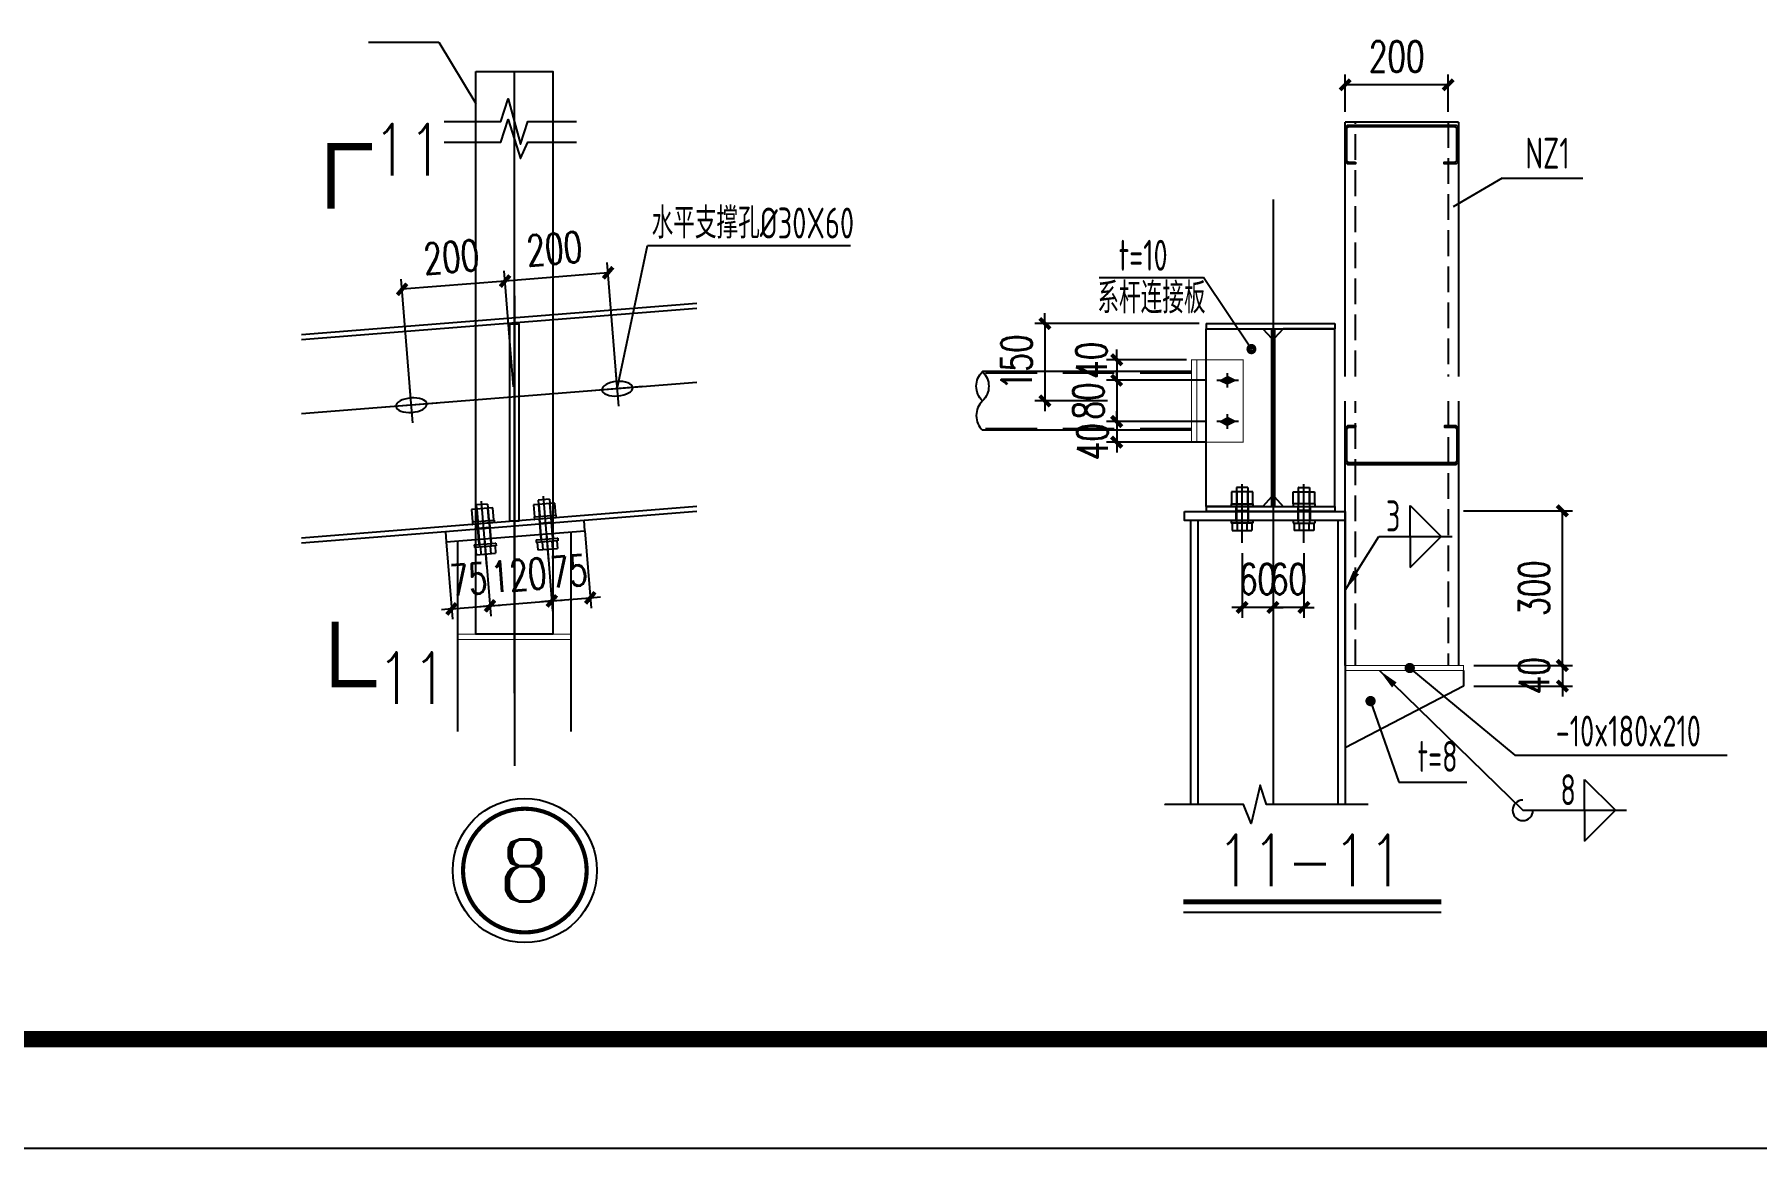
# Model space of a CAD drawing. Extents: x 180850 to 1399066, y 48356 to 327880.
# Drawn here: x 1370393 to 1387106, y 135864 to 146673 of the extents above; entities that cross this region are included whole.
import ezdxf
from ezdxf.enums import TextEntityAlignment as Align

# ---------------------------------------------------------------- set-up
doc = ezdxf.new("R2010")
doc.units = 0
doc.header["$LTSCALE"] = 1000
doc.linetypes.add('DASH', pattern=[0.35, 0.25, -0.1])
doc.linetypes.add('DASHED', pattern=[0.75, 0.5, -0.25])
for name, color, linetype in [('AXIS', 3, 'Continuous'), ('BOLT', 251, 'Continuous'), ('DOTE', 1, 'Continuous'), ('GL', 150, 'Continuous'), ('LT', 181, 'Continuous'), ('NUM', 7, 'Continuous'), ('PUB_DIM', 3, 'Continuous'), ('PUB_TEXT', 7, 'Continuous'), ('PUB_TITLE', 4, 'Continuous'), ('PZ', 202, 'Continuous'), ('TEXT', 7, 'Continuous'), ('THIN', 7, 'Continuous'), ('XG', 6, 'Continuous'), ('YCX', 90, 'Continuous'), ('引出线', 3, 'Continuous'), ('钢柱', 2, 'Continuous'), ('钢梁', 4, 'Continuous')]:
    doc.layers.add(name, color=color, linetype=linetype)
doc.styles.add('_TCH_DIM_T3', font='SIMPLEX', dxfattribs={"width": 0.705882, "bigfont": 'GBCBIG'})
doc.styles.add('COMPLEX', font='COMPLEX')
doc.styles.add('SIM-TSSC', font='simplex.shx', dxfattribs={"width": 0.8, "bigfont": 'tssdchn.shx'})
doc.styles.get("Standard").update_dxf_attribs({"font": 'gbenor.shx', "bigfont": 'gbcbig.shx'})
doc.styles.add('TSSD_Norm', font='tssdeng.shx', dxfattribs={"bigfont": 'hztxt.shx'})
doc.styles.add('TSSD_Num', font='Tssdeng.shx', dxfattribs={"width": 0.7, "bigfont": 'hztxt.shx'})
doc.dimstyles.new('TCH_100_5', dxfattribs={"dimtxt": 297.5, "dimasz": 100, "dimexe": 100, "dimexo": 100, "dimgap": 126.25, "dimtad": 1, "dimdec": 0, "dimlfac": 0.2, "dimzin": 0, "dimdsep": 46, "dimtxsty": '_TCH_DIM_T3', "dimblk": 'ARCHTICK', "dimcen": 0.09, "dimclrd": 126, "dimclre": 126, "dimclrt": 7, "dimazin": 2, "dimtfac": 1, "dimtdec": 0, "dimtix": 1, "dimtmove": 2, "dimatfit": 3, "dimfxl": 1, "dimtolj": 1, "dimtzin": 0, "dimarcsym": 0})
doc.dimstyles.new('TSSD_LEADER_STYLE_200.0', dxfattribs={"dimtxt": 0.18, "dimasz": 200, "dimexe": 0.18, "dimexo": 0.0625, "dimgap": 0.09, "dimtad": 0, "dimtih": 1, "dimtoh": 1, "dimdec": 4, "dimzin": 0, "dimdsep": 46, "dimtxsty": 'Standard', "dimcen": 0.09, "dimadec": 0, "dimazin": 0, "dimtfac": 1, "dimtdec": 4, "dimtofl": 0, "dimtmove": 0, "dimatfit": 3, "dimfxl": 1, "dimtolj": 1, "dimtzin": 0, "dimarcsym": 0})

# ---------------------------------------------------------------- blocks, each defined once
blk = doc.blocks.new('_ArchTick')
at = {"color": 0, "linetype": 'ByBlock', "const_width": 0.4}
blk.add_lwpolyline([(-0.5, -0.5), (0.5, 0.5)], dxfattribs=at)
blk = doc.blocks.new('*D251')
at = {"layer": 'Defpoints', "color": 0, "transparency": 16777216}
for p in [(1374960, 144280), (1376049, 143236), (1375050, 143156)]:
    blk.add_point(p, dxfattribs=at)
at = {"layer": 'GL', "color": 126, "lineweight": -2, "transparency": 16777216}
for p, q in [((1376041, 143335), (1375952, 144460)), ((1375042, 143255), (1374952, 144380)), ((1375960, 144360), (1374960, 144280))]:
    blk.add_line(p, q, dxfattribs=at)
at = {"layer": 'GL', "color": 126, "lineweight": -2, "transparency": 16777216, "xscale": 100, "yscale": 100, "zscale": 100}
for p, rotation in [((1375960, 144360), 4.573921256991955), ((1374960, 144280), 184.573921256992)]:
    blk.add_blockref('_ArchTick', p, dxfattribs=dict(at, rotation=rotation))
at = {"layer": 'GL', "color": 7, "transparency": 16777216, "insert": (1375438, 144594), "char_height": 297.5, "attachment_point": 5, "rotation": 4.5739, "style": '_TCH_DIM_T3'}
blk.add_mtext('\\A1;200', dxfattribs=at)
blk = doc.blocks.new('*D252')
at = {"layer": 'Defpoints', "color": 0, "transparency": 16777216}
for p in [(1373961, 144200), (1374051, 143075), (1375050, 143156)]:
    blk.add_point(p, dxfattribs=at)
at = {"layer": 'GL', "color": 126, "lineweight": -2, "transparency": 16777216}
for p, q in [((1374043, 143175), (1373953, 144300)), ((1374960, 144280), (1373961, 144200)), ((1375042, 143255), (1374952, 144380))]:
    blk.add_line(p, q, dxfattribs=at)
at = {"layer": 'GL', "color": 126, "lineweight": -2, "transparency": 16777216, "xscale": 100, "yscale": 100, "zscale": 100}
for p, rotation in [((1373961, 144200), 184.573921256992), ((1374960, 144280), 4.573921256991955)]:
    blk.add_blockref('_ArchTick', p, dxfattribs=dict(at, rotation=rotation))
at = {"layer": 'GL', "color": 7, "transparency": 16777216, "insert": (1374439, 144514), "char_height": 297.5, "attachment_point": 5, "rotation": 4.5739, "style": '_TCH_DIM_T3'}
blk.add_mtext('\\A1;200', dxfattribs=at)
blk = doc.blocks.new('*D253')
at = {"layer": 'Defpoints', "color": 0, "transparency": 16777216}
for p in [(1381798, 143867), (1380200, 143117), (1380908, 143117)]:
    blk.add_point(p, dxfattribs=at)
at = {"layer": 'GL', "color": 126, "lineweight": -2, "transparency": 16777216}
for p, q in [((1380200, 143867), (1380200, 143967)), ((1381698, 143867), (1380100, 143867)), ((1380200, 143867), (1380200, 143117)), ((1380808, 143117), (1380100, 143117)), ((1380200, 143117), (1380200, 143017))]:
    blk.add_line(p, q, dxfattribs=at)
at = {"layer": 'GL', "color": 126, "lineweight": -2, "transparency": 16777216, "xscale": 100, "yscale": 100, "zscale": 100}
for p, rotation in [((1380200, 143867), 270), ((1380200, 143117), 90)]:
    blk.add_blockref('_ArchTick', p, dxfattribs=dict(at, rotation=rotation))
at = {"layer": 'GL', "color": 7, "transparency": 16777216, "insert": (1379925, 143492), "char_height": 297.5, "attachment_point": 5, "rotation": 90, "style": '_TCH_DIM_T3'}
blk.add_mtext('\\A1;150', dxfattribs=at)
blk = doc.blocks.new('*D254')
at = {"layer": 'Defpoints', "color": 0, "transparency": 16777216}
for p in [(1381868, 142917), (1380896, 142717), (1381868, 142717)]:
    blk.add_point(p, dxfattribs=at)
at = {"layer": 'GL', "color": 126, "lineweight": -2, "transparency": 16777216}
for p, q in [((1381768, 142917), (1380796, 142917)), ((1380896, 142917), (1380896, 143017)), ((1380896, 142917), (1380896, 142717)), ((1381768, 142717), (1380796, 142717)), ((1380896, 142717), (1380896, 142617))]:
    blk.add_line(p, q, dxfattribs=at)
at = {"layer": 'GL', "color": 126, "lineweight": -2, "transparency": 16777216, "xscale": 100, "yscale": 100, "zscale": 100}
for p, rotation in [((1380896, 142917), 270), ((1380896, 142717), 90)]:
    blk.add_blockref('_ArchTick', p, dxfattribs=dict(at, rotation=rotation))
at = {"layer": 'GL', "color": 7, "transparency": 16777216, "insert": (1380660, 142721), "char_height": 297.5, "attachment_point": 5, "rotation": 90, "style": '_TCH_DIM_T3'}
blk.add_mtext('\\A1;40', dxfattribs=at)
blk = doc.blocks.new('*D255')
at = {"layer": 'Defpoints', "color": 0, "transparency": 16777216}
for p in [(1381868, 143317), (1380896, 142917), (1381868, 142917)]:
    blk.add_point(p, dxfattribs=at)
at = {"layer": 'GL', "color": 126, "lineweight": -2, "transparency": 16777216}
for p, q in [((1380896, 143317), (1380896, 143417)), ((1381768, 143317), (1380796, 143317)), ((1380896, 143317), (1380896, 142917)), ((1381768, 142917), (1380796, 142917)), ((1380896, 142917), (1380896, 142817))]:
    blk.add_line(p, q, dxfattribs=at)
at = {"layer": 'GL', "color": 126, "lineweight": -2, "transparency": 16777216, "xscale": 100, "yscale": 100, "zscale": 100}
for p, rotation in [((1380896, 143317), 270), ((1380896, 142917), 90)]:
    blk.add_blockref('_ArchTick', p, dxfattribs=dict(at, rotation=rotation))
at = {"layer": 'GL', "color": 7, "transparency": 16777216, "insert": (1380621, 143117), "char_height": 297.5, "attachment_point": 5, "rotation": 90, "style": '_TCH_DIM_T3'}
blk.add_mtext('\\A1;80', dxfattribs=at)
blk = doc.blocks.new('*D256')
at = {"layer": 'Defpoints', "color": 0, "transparency": 16777216}
for p in [(1381673, 143517), (1380896, 143317), (1381673, 143317)]:
    blk.add_point(p, dxfattribs=at)
at = {"layer": 'GL', "color": 126, "lineweight": -2, "transparency": 16777216}
for p, q in [((1380896, 143517), (1380896, 143617)), ((1381573, 143517), (1380796, 143517)), ((1380896, 143517), (1380896, 143317)), ((1381573, 143317), (1380796, 143317)), ((1380896, 143317), (1380896, 143217))]:
    blk.add_line(p, q, dxfattribs=at)
at = {"layer": 'GL', "color": 126, "lineweight": -2, "transparency": 16777216, "xscale": 100, "yscale": 100, "zscale": 100}
for p, rotation in [((1380896, 143517), 270), ((1380896, 143317), 90)]:
    blk.add_blockref('_ArchTick', p, dxfattribs=dict(at, rotation=rotation))
at = {"layer": 'GL', "color": 7, "transparency": 16777216, "insert": (1380651, 143511), "char_height": 297.5, "attachment_point": 5, "rotation": 90, "style": '_TCH_DIM_T3'}
blk.add_mtext('\\A1;40', dxfattribs=at)
blk = doc.blocks.new('*D257')
at = {"layer": 'Defpoints', "color": 0, "transparency": 16777216}
for p in [(1384163, 142051), (1385221, 142051), (1384263, 140551)]:
    blk.add_point(p, dxfattribs=at)
at = {"layer": 'GL', "color": 126, "lineweight": -2, "transparency": 16777216}
for p, q in [((1384263, 142051), (1385321, 142051)), ((1385221, 140551), (1385221, 142051)), ((1384363, 140551), (1385321, 140551))]:
    blk.add_line(p, q, dxfattribs=at)
at = {"layer": 'GL', "color": 126, "lineweight": -2, "transparency": 16777216, "xscale": 100, "yscale": 100, "zscale": 100}
for p, rotation in [((1385221, 142051), 90), ((1385221, 140551), 270)]:
    blk.add_blockref('_ArchTick', p, dxfattribs=dict(at, rotation=rotation))
at = {"layer": 'GL', "color": 7, "transparency": 16777216, "insert": (1384946, 141301), "char_height": 297.5, "attachment_point": 5, "rotation": 90, "style": '_TCH_DIM_T3'}
blk.add_mtext('\\A1;300', dxfattribs=at)
blk = doc.blocks.new('_WELD004')
at = {"color": 0, "linetype": 'ByBlock'}
for p, q in [((0, 1), (1, 0)), ((0, 0), (0, 1))]:
    blk.add_line(p, q, dxfattribs=at)
blk = doc.blocks.new('*D258')
at = {"layer": 'Defpoints', "color": 0, "transparency": 16777216}
for p in [(1383113, 146184), (1383113, 145823), (1384113, 145823)]:
    blk.add_point(p, dxfattribs=at)
at = {"layer": 'GL', "color": 126, "lineweight": -2, "transparency": 16777216}
for p, q in [((1383113, 145923), (1383113, 146284)), ((1384113, 145923), (1384113, 146284)), ((1384113, 146184), (1383113, 146184))]:
    blk.add_line(p, q, dxfattribs=at)
at = {"layer": 'GL', "color": 126, "lineweight": -2, "transparency": 16777216, "xscale": 100, "yscale": 100, "zscale": 100, "rotation": 180}
blk.add_blockref('_ArchTick', (1383113, 146184), dxfattribs=at)
at = {"layer": 'GL', "color": 126, "lineweight": -2, "transparency": 16777216, "xscale": 100, "yscale": 100, "zscale": 100}
blk.add_blockref('_ArchTick', (1384113, 146184), dxfattribs=at)
at = {"layer": 'GL', "color": 7, "transparency": 16777216, "insert": (1383613, 146459), "char_height": 297.5, "attachment_point": 5, "style": '_TCH_DIM_T3'}
blk.add_mtext('\\A1;200', dxfattribs=at)
blk = doc.blocks.new('*D312')
at = {"layer": 'Defpoints', "color": 0, "transparency": 16777216}
for p in [(1384263, 140551), (1384263, 140351), (1385221, 140351)]:
    blk.add_point(p, dxfattribs=at)
at = {"layer": 'GL', "color": 126, "lineweight": -2, "transparency": 16777216}
for p, q in [((1385221, 140551), (1385221, 140651)), ((1384363, 140551), (1385321, 140551)), ((1385221, 140551), (1385221, 140351)), ((1384363, 140351), (1385321, 140351)), ((1385221, 140351), (1385221, 140251))]:
    blk.add_line(p, q, dxfattribs=at)
at = {"layer": 'GL', "color": 126, "lineweight": -2, "transparency": 16777216, "xscale": 100, "yscale": 100, "zscale": 100}
for p, rotation in [((1385221, 140551), 270), ((1385221, 140351), 90)]:
    blk.add_blockref('_ArchTick', p, dxfattribs=dict(at, rotation=rotation))
at = {"layer": 'GL', "color": 7, "transparency": 16777216, "insert": (1384946, 140451), "char_height": 297.5, "attachment_point": 5, "rotation": 90, "style": '_TCH_DIM_T3'}
blk.add_mtext('\\A1;40', dxfattribs=at)
blk = doc.blocks.new('*D264')
at = {"layer": 'Defpoints', "color": 0, "transparency": 16777216}
for p in [(1374381, 141848, 0), (1374754, 141878), (1374814, 141129)]:
    blk.add_point(p, dxfattribs=at)
at = {"layer": 'GL', "color": 126, "lineweight": -2, "transparency": 16777216}
for p, q in [((1374389, 141749), (1374449, 140999)), ((1374762, 141778), (1374822, 141029)), ((1374441, 141099), (1374342, 141091)), ((1374441, 141099), (1374814, 141129)), ((1374814, 141129), (1374914, 141137))]:
    blk.add_line(p, q, dxfattribs=at)
at = {"layer": 'GL', "color": 126, "lineweight": -2, "transparency": 16777216, "xscale": 100, "yscale": 100, "zscale": 100}
for p, rotation in [((1374441, 141099), 4.573921263063818), ((1374814, 141129), 184.5739212630638)]:
    blk.add_blockref('_ArchTick', p, dxfattribs=dict(at, rotation=rotation))
at = {"layer": 'GL', "color": 7, "transparency": 16777216, "insert": (1374606, 141388), "char_height": 297.5, "attachment_point": 5, "rotation": 4.5739, "style": '_TCH_DIM_T3'}
blk.add_mtext('\\A1;75', dxfattribs=at)
blk = doc.blocks.new('*D265')
at = {"layer": 'Defpoints', "color": 0, "transparency": 16777216}
for p in [(1375354, 141926), (1374754, 141878), (1375414, 141177)]:
    blk.add_point(p, dxfattribs=at)
at = {"layer": 'GL', "color": 126, "lineweight": -2, "transparency": 16777216}
for p, q in [((1374762, 141778), (1374822, 141029)), ((1375362, 141826), (1375422, 141077)), ((1374814, 141129), (1374714, 141121)), ((1374814, 141129), (1375414, 141177)), ((1375414, 141177), (1375514, 141185))]:
    blk.add_line(p, q, dxfattribs=at)
at = {"layer": 'GL', "color": 126, "lineweight": -2, "transparency": 16777216, "xscale": 100, "yscale": 100, "zscale": 100}
for p, rotation in [((1375414, 141177), 184.5739212636907), ((1374814, 141129), 4.573921263690676)]:
    blk.add_blockref('_ArchTick', p, dxfattribs=dict(at, rotation=rotation))
at = {"layer": 'GL', "color": 7, "transparency": 16777216, "insert": (1375092, 141427), "char_height": 297.5, "attachment_point": 5, "rotation": 4.5739, "style": '_TCH_DIM_T3'}
blk.add_mtext('\\A1;120', dxfattribs=at)
blk = doc.blocks.new('*D313')
at = {"layer": 'Defpoints', "color": 0, "transparency": 16777216}
for p in [(1375354, 141926), (1375727, 141956), (1375787, 141207)]:
    blk.add_point(p, dxfattribs=at)
at = {"layer": 'GL', "color": 126, "lineweight": -2, "transparency": 16777216}
for p, q in [((1375362, 141826), (1375422, 141077)), ((1375735, 141856), (1375795, 141107)), ((1375414, 141177), (1375314, 141169)), ((1375414, 141177), (1375787, 141207)), ((1375787, 141207), (1375887, 141215))]:
    blk.add_line(p, q, dxfattribs=at)
at = {"layer": 'GL', "color": 126, "lineweight": -2, "transparency": 16777216, "xscale": 100, "yscale": 100, "zscale": 100}
for p, rotation in [((1375414, 141177), 4.573921263690676), ((1375787, 141207), 184.5739212636907)]:
    blk.add_blockref('_ArchTick', p, dxfattribs=dict(at, rotation=rotation))
at = {"layer": 'GL', "color": 7, "transparency": 16777216, "insert": (1375579, 141466), "char_height": 297.5, "attachment_point": 5, "rotation": 4.5739, "style": '_TCH_DIM_T3'}
blk.add_mtext('\\A1;75', dxfattribs=at)
blk = doc.blocks.new('ts_idx2')
at = {"color": 0, "linetype": 'ByBlock', "lineweight": -2, "const_width": 0.0333}
blk.add_lwpolyline([(-0.5, 0, 1), (0.5, 0, 1)], format="xyb", close=True, dxfattribs=at)
at = {"color": 0, "linetype": 'ByBlock', "lineweight": -2}
blk.add_circle((0, 0), 0.583, dxfattribs=at)
at = {"color": 0, "linetype": 'ByBlock', "lineweight": -2, "style": 'TSSD_Num', "width": 0.7}
blk.add_attdef('A', text='', height=0.5, dxfattribs=at).set_placement((0, 0), align=Align.MIDDLE_CENTER)
blk = doc.blocks.new('*D777')
at = {"layer": 'Defpoints', "color": 0, "transparency": 16777216}
for p in [(1382413, 141739), (1382713, 141739), (1382413, 141114)]:
    blk.add_point(p, dxfattribs=at)
at = {"layer": 'GL', "color": 126, "lineweight": -2, "transparency": 16777216}
for p, q in [((1382413, 141639), (1382413, 141014)), ((1382713, 141639), (1382713, 141014)), ((1382413, 141114), (1382313, 141114)), ((1382713, 141114), (1382413, 141114)), ((1382713, 141114), (1382813, 141114))]:
    blk.add_line(p, q, dxfattribs=at)
at = {"layer": 'GL', "color": 126, "lineweight": -2, "transparency": 16777216, "xscale": 100, "yscale": 100, "zscale": 100}
blk.add_blockref('_ArchTick', (1382413, 141114), dxfattribs=at)
at = {"layer": 'GL', "color": 126, "lineweight": -2, "transparency": 16777216, "xscale": 100, "yscale": 100, "zscale": 100, "rotation": 180}
blk.add_blockref('_ArchTick', (1382713, 141114), dxfattribs=at)
at = {"layer": 'GL', "color": 7, "transparency": 16777216, "insert": (1382563, 141389), "char_height": 297.5, "attachment_point": 5, "style": '_TCH_DIM_T3'}
blk.add_mtext('\\A1;60', dxfattribs=at)
blk = doc.blocks.new('*D778')
at = {"layer": 'Defpoints', "color": 0, "transparency": 16777216}
for p in [(1382113, 141739), (1382413, 141731), (1382113, 141114)]:
    blk.add_point(p, dxfattribs=at)
at = {"layer": 'GL', "color": 126, "lineweight": -2, "transparency": 16777216}
for p, q in [((1382113, 141639), (1382113, 141014)), ((1382413, 141631), (1382413, 141014)), ((1382113, 141114), (1382013, 141114)), ((1382413, 141114), (1382113, 141114)), ((1382413, 141114), (1382513, 141114))]:
    blk.add_line(p, q, dxfattribs=at)
at = {"layer": 'GL', "color": 126, "lineweight": -2, "transparency": 16777216, "xscale": 100, "yscale": 100, "zscale": 100}
blk.add_blockref('_ArchTick', (1382113, 141114), dxfattribs=at)
at = {"layer": 'GL', "color": 126, "lineweight": -2, "transparency": 16777216, "xscale": 100, "yscale": 100, "zscale": 100, "rotation": 180}
blk.add_blockref('_ArchTick', (1382413, 141114), dxfattribs=at)
at = {"layer": 'GL', "color": 7, "transparency": 16777216, "insert": (1382263, 141389), "char_height": 297.5, "attachment_point": 5, "style": '_TCH_DIM_T3'}
blk.add_mtext('\\A1;60', dxfattribs=at)

msp = doc.modelspace()

# ---------------------------------------------------------------- hatches: boundary and pattern name
at = {"layer": 'BOLT', "transparency": 16777216}
for points in [[(1382043.2, 143316.91), (1381973, 143281.81), (1381902.8, 143316.91), (1381973, 143352.01)], [(1382043.2, 142916.91), (1381973, 142881.81), (1381902.8, 142916.91), (1381973, 142952.01)]]:
    msp.add_hatch(color=256, dxfattribs=at).paths.add_polyline_path(points)

# ---------------------------------------------------------------- linework, layer by layer
at = {"transparency": 16777216}
for p, q in [((1376063.1, 143065.16), (1376035.84, 143406.2)), ((1374064.69, 142905.28), (1374037.43, 143246.33)), ((1376298.68, 143255.58), (1375800.26, 143215.79)), ((1374300.27, 143095.71), (1373801.85, 143055.92)), ((1382216.92, 142236.62), (1382009.07, 142236.61)), ((1382009.07, 142236.61), (1382009.08, 142118.61)), ((1382168, 142278.62), (1382058, 142278.61)), ((1382058, 142278.61), (1382058, 142053.61)), ((1382061.04, 142236.61), (1382061.04, 142118.61)), ((1382113.01, 141739), (1382113, 142311.12)), ((1382164.96, 142236.62), (1382164.96, 142118.62)), ((1382165.15, 142278.62), (1382168, 142278.62)), ((1382168, 142278.62), (1382168, 142053.62)), ((1382216.92, 142118.62), (1382216.92, 142236.62)), ((1382609.08, 142236.62), (1382816.93, 142236.61)), ((1382609.08, 142118.62), (1382609.08, 142236.62)), ((1382658, 142278.62), (1382768, 142278.61)), ((1382660.85, 142278.62), (1382658, 142278.62)), ((1382658, 142278.62), (1382658, 142053.62)), ((1382661.04, 142236.62), (1382661.04, 142118.62)), ((1382712.99, 141739), (1382713, 142311.12)), ((1382764.96, 142236.61), (1382764.96, 142118.61)), ((1382768, 142278.61), (1382768, 142053.61)), ((1382816.93, 142236.61), (1382816.92, 142118.61)), ((1374842.45, 142078.75), (1374635.27, 142062.17)), ((1374635.27, 142062.17), (1374644.68, 141944.55)), ((1374790.34, 142116.71), (1374680.69, 142107.94)), ((1374680.69, 142107.94), (1374698.63, 141883.66)), ((1374687.07, 142066.32), (1374696.48, 141948.69)), ((1374783.56, 141511.74), (1374732.92, 142144.72)), ((1374787.5, 142116.48), (1374790.34, 142116.71)), ((1374790.34, 142116.71), (1374808.28, 141892.43)), ((1374790.66, 142074.6), (1374800.07, 141956.98)), ((1374851.86, 141961.12), (1374842.45, 142078.75)), ((1375442.45, 142126.75), (1375235.27, 142110.17)), ((1375235.27, 142110.17), (1375244.68, 141992.55)), ((1375390.34, 142164.71), (1375280.69, 142155.94)), ((1375280.69, 142155.94), (1375298.63, 141931.66)), ((1375287.07, 142114.32), (1375296.48, 141996.69)), ((1375383.56, 141559.74), (1375332.92, 142192.72)), ((1375387.5, 142164.48), (1375390.34, 142164.71)), ((1375390.34, 142164.71), (1375408.28, 141940.43)), ((1375390.66, 142122.6), (1375400.07, 142004.98)), ((1375451.86, 142009.12), (1375442.45, 142126.75)), ((1382008, 142118.61), (1382218, 142118.62)), ((1382008, 142118.61), (1382008, 142093.61)), ((1382218, 142093.62), (1382008, 142093.61)), ((1382008, 142093.61), (1382010.85, 142093.61)), ((1382053, 142093.61), (1382053, 142053.61)), ((1382173, 142093.62), (1382170.06, 142093.62)), ((1382171.32, 142093.62), (1382173, 142093.62)), ((1382173, 142093.62), (1382173, 142053.62)), ((1382218, 142118.62), (1382218, 142093.62)), ((1382608, 142118.62), (1382608, 142093.62)), ((1382818, 142118.61), (1382608, 142118.62)), ((1382608, 142093.62), (1382818, 142093.61)), ((1382653, 142093.62), (1382655.94, 142093.62)), ((1382654.68, 142093.62), (1382653, 142093.62)), ((1382653, 142093.62), (1382653, 142053.62)), ((1382773, 142093.61), (1382773, 142053.61)), ((1382818, 142093.61), (1382815.15, 142093.61)), ((1382818, 142118.61), (1382818, 142093.61)), ((1374643.61, 141944.46), (1374852.94, 141961.21)), ((1374643.61, 141944.46), (1374645.6, 141919.54)), ((1374854.93, 141936.29), (1374645.6, 141919.54)), ((1374645.6, 141919.54), (1374648.44, 141919.77)), ((1374690.46, 141923.13), (1374693.65, 141883.26)), ((1374810.07, 141932.7), (1374807.15, 141932.46)), ((1374808.4, 141932.56), (1374810.07, 141932.7)), ((1374810.07, 141932.7), (1374813.26, 141892.83)), ((1374852.94, 141961.21), (1374854.93, 141936.29)), ((1375243.61, 141992.46), (1375452.94, 142009.21)), ((1375243.61, 141992.46), (1375245.6, 141967.54)), ((1375454.93, 141984.29), (1375245.6, 141967.54)), ((1375245.6, 141967.54), (1375248.44, 141967.77)), ((1375290.46, 141971.13), (1375293.65, 141931.26)), ((1375293.65, 141931.26), (1375413.26, 141940.83)), ((1375293.65, 141931.26), (1375296.57, 141931.49)), ((1375295.33, 141931.39), (1375293.65, 141931.26)), ((1375293.65, 141931.26), (1375306.41, 141771.77)), ((1375298.63, 141931.66), (1375311.39, 141772.17)), ((1375410.07, 141980.7), (1375407.15, 141980.46)), ((1375408.28, 141940.43), (1375421.04, 141780.94)), ((1375408.4, 141980.56), (1375410.07, 141980.7)), ((1375410.07, 141980.7), (1375413.26, 141940.83)), ((1375413.26, 141940.83), (1375426.02, 141781.34)), ((1375452.94, 142009.21), (1375454.93, 141984.29)), ((1382008, 141956.5), (1382218, 141956.5)), ((1382008, 141956.5), (1382008, 141931.5)), ((1382218, 141931.5), (1382008, 141931.5)), ((1382017.74, 141931.5), (1382017.74, 141858.9)), ((1382053, 142053.61), (1382173, 142053.62)), ((1382053, 142053.61), (1382055.94, 142053.61)), ((1382054.69, 142053.61), (1382053, 142053.61)), ((1382053, 142053.61), (1382053, 141956.5)), ((1382053, 141956.5), (1382055.94, 141956.5)), ((1382054.69, 141956.5), (1382053, 141956.5)), ((1382058, 142053.61), (1382058, 141956.5)), ((1382058, 141956.5), (1382058, 141931.5)), ((1382065.37, 141931.5), (1382065.37, 141858.9)), ((1382160.64, 141931.5), (1382160.64, 141858.9)), ((1382168, 142053.62), (1382168, 141956.5)), ((1382168, 141956.5), (1382168, 141931.5)), ((1382173, 142053.62), (1382173, 141956.5)), ((1382208.27, 141931.5), (1382208.27, 141858.9)), ((1382218, 141956.5), (1382215.15, 141956.5)), ((1382218, 141956.5), (1382218, 141931.5)), ((1382608, 141956.5), (1382610.85, 141956.5)), ((1382818, 141956.5), (1382608, 141956.5)), ((1382608, 141956.5), (1382608, 141931.5)), ((1382608, 141931.5), (1382818, 141931.5)), ((1382617.73, 141931.5), (1382617.73, 141858.9)), ((1382773, 142053.61), (1382653, 142053.62)), ((1382653, 142053.62), (1382653, 141956.5)), ((1382658, 142053.62), (1382658, 141956.5)), ((1382658, 141956.5), (1382658, 141931.5)), ((1382665.36, 141931.5), (1382665.36, 141858.9)), ((1382760.63, 141931.5), (1382760.63, 141858.9)), ((1382768, 142053.61), (1382768, 141956.5)), ((1382768, 141956.5), (1382768, 141931.5)), ((1382773, 142053.61), (1382770.06, 142053.61)), ((1382773, 141956.5), (1382770.06, 141956.5)), ((1382771.31, 142053.61), (1382773, 142053.61)), ((1382771.31, 141956.5), (1382773, 141956.5)), ((1382773, 142053.61), (1382773, 141956.5)), ((1382808.26, 141931.5), (1382808.26, 141858.9)), ((1382818, 141956.5), (1382818, 141931.5)), ((1374661.55, 141720.18), (1374870.88, 141736.92)), ((1374693.65, 141883.26), (1374813.26, 141892.83)), ((1374693.65, 141883.26), (1374696.57, 141883.49)), ((1374695.33, 141883.39), (1374693.65, 141883.26)), ((1374693.65, 141883.26), (1374706.41, 141723.77)), ((1374698.63, 141883.66), (1374711.39, 141724.17)), ((1374808.28, 141892.43), (1374821.04, 141732.94)), ((1374813.26, 141892.83), (1374826.02, 141733.34)), ((1374821.04, 141732.94), (1374823.03, 141708.02)), ((1374870.88, 141736.92), (1374868.04, 141736.7)), ((1374870.88, 141736.92), (1374872.87, 141712)), ((1375261.55, 141768.18), (1375470.88, 141784.92)), ((1375261.55, 141768.18), (1375263.54, 141743.26)), ((1375472.87, 141760), (1375263.54, 141743.26)), ((1375273.25, 141744.03), (1375279.04, 141671.67)), ((1375306.41, 141771.77), (1375309.33, 141772)), ((1375308.08, 141771.9), (1375306.41, 141771.77)), ((1375311.39, 141772.17), (1375313.38, 141747.24)), ((1375320.73, 141747.83), (1375326.52, 141675.46)), ((1375415.69, 141755.43), (1375421.48, 141683.06)), ((1375421.04, 141780.94), (1375423.03, 141756.02)), ((1375463.17, 141759.23), (1375468.96, 141686.86)), ((1375470.88, 141784.92), (1375468.04, 141784.7)), ((1375470.88, 141784.92), (1375472.87, 141760)), ((1382017.74, 141858.9), (1382208.27, 141858.9)), ((1382808.26, 141858.9), (1382617.73, 141858.9)), ((1374661.55, 141720.18), (1374663.54, 141695.26)), ((1374872.87, 141712), (1374663.54, 141695.26)), ((1374673.25, 141696.03), (1374679.04, 141623.67)), ((1374679.04, 141623.67), (1374868.96, 141638.86)), ((1374706.41, 141723.77), (1374709.33, 141724)), ((1374708.08, 141723.9), (1374706.41, 141723.77)), ((1374711.39, 141724.17), (1374713.38, 141699.24)), ((1374720.73, 141699.83), (1374726.52, 141627.46)), ((1374815.69, 141707.43), (1374821.48, 141635.06)), ((1374863.17, 141711.23), (1374868.96, 141638.86)), ((1375279.04, 141671.67), (1375468.96, 141686.86))]:
    msp.add_line(p, q, dxfattribs=at)
at = {"transparency": 16777216, "extrusion": (0, 0, -1)}
for centre in [(1376049.47, 143235.68), (1374051.06, 143075.81)]:
    msp.add_ellipse(centre, major_axis=(-149.52, -11.93), ratio=0.46666667, dxfattribs=at)
at = {"layer": 'AXIS'}
for p, q in [((1373634.89, 146597.15, -20.6), (1374317.89, 146597.15, -20.6)), ((1374317.89, 146597.15, -20.6), (1374674.93, 146002.03, -20.6))]:
    msp.add_line(p, q, dxfattribs=at)
at = {"layer": 'AXIS', "transparency": 16777216}
for p, q in [((1384637.61, 145279.16), (1384163, 145000.01)), ((1384637.61, 145279.16), (1385419.07, 145279.16)), ((1376049.47, 143235.68), (1376343.57, 144623.84)), ((1376343.57, 144623.84), (1378311.39, 144623.84)), ((1383439.53, 141801.37), (1384152.73, 141801.37)), ((1383740.04, 140525.93), (1384761.56, 139680.13)), ((1383359.63, 140205.1), (1383634.08, 139417.66)), ((1384761.56, 139680.13), (1386819.15, 139680.13)), ((1383634.08, 139417.66), (1384294.95, 139417.66)), ((1384837.61, 139145.35), (1385845.12, 139145.35))]:
    msp.add_line(p, q, dxfattribs=at)
at = {"layer": 'AXIS', "transparency": 16777216, "const_width": 50}
for points in [[(1383715.04, 140525.93, 1), (1383765.04, 140525.93, 1)], [(1383384.63, 140205.1, -1), (1383334.63, 140205.1, -1)]]:
    msp.add_lwpolyline(points, format="xyb", close=True, dxfattribs=at)
at = {"layer": 'AXIS', "transparency": 16777216}
msp.add_arc((1384837.61, 139145.35), 100, 90, 0, dxfattribs=at)
at = {"layer": 'BOLT', "transparency": 16777216}
for p, q in [((1382078.3, 143316.91), (1381867.7, 143316.91)), ((1381902.8, 143316.91), (1381973, 143352.01)), ((1381902.8, 143316.91), (1381973, 143281.81)), ((1381973, 143246.71), (1381973, 143387.11)), ((1382043.2, 143316.91), (1381973, 143352.01)), ((1382043.2, 143316.91), (1381973, 143281.81)), ((1382078.3, 142916.91), (1381867.7, 142916.91)), ((1381902.8, 142916.91), (1381973, 142952.01)), ((1381902.8, 142916.91), (1381973, 142881.81)), ((1381973, 142846.71), (1381973, 142987.11)), ((1382043.2, 142916.91), (1381973, 142952.01)), ((1382043.2, 142916.91), (1381973, 142881.81))]:
    msp.add_line(p, q, dxfattribs=at)
at = {"layer": 'DOTE'}
msp.add_line((1375049.93, 146311.63, -20.6), (1375049.93, 140282.45, -20.6), dxfattribs=at)
msp.add_line((1375049.93, 146311.63, -20.6), (1375049.93, 140282.45, -20.6), dxfattribs=at)
at = {"layer": 'DOTE', "transparency": 16777216}
for p, q in [((1382413, 145071.67), (1382413, 139202.87)), ((1376821.84, 143297.47), (1372983.49, 142990.41))]:
    msp.add_line(p, q, dxfattribs=at)
at = {"layer": 'GL', "transparency": 16777216}
for p, q in [((1376821.84, 144063.12), (1372983.49, 143759.9)), ((1376821.84, 144012.97), (1372983.49, 143709.75)), ((1376821.84, 142093.64), (1372983.49, 141786.57)), ((1376821.84, 142043.48), (1375727.11, 141955.9)), ((1374381.4, 141848.25), (1372983.49, 141736.41))]:
    msp.add_line(p, q, dxfattribs=at)
msp.add_lwpolyline([(1375007.98, 143866.34), (1375092.55, 143866.34), (1375092.55, 141951.91), (1375007.98, 141951.91)], close=True, dxfattribs=at)
at = {"layer": 'LT', "transparency": 16777216}
for p, q in [((1384213, 145822.83), (1383113, 145822.83)), ((1383113, 143355.28), (1383113, 145822.83)), ((1384113, 145822.83), (1384113, 145792.83)), ((1384213, 145822.83), (1384213, 143355.28)), ((1375050.27, 144137.54), (1375050.27, 139577.11))]:
    msp.add_line(p, q, dxfattribs=at)
at = {"layer": 'LT', "color": 8, "linetype": 'DASH', "transparency": 16777216}
for p, q in [((1383213, 143355.28), (1383213, 145822.83)), ((1384113, 145822.83), (1384113, 143355.28)), ((1383213, 140550.93), (1383213, 143115.68)), ((1384113, 143115.68), (1384113, 140550.93))]:
    msp.add_line(p, q, dxfattribs=at)
at = {"layer": 'LT', "linetype": 'ByBlock', "transparency": 16777216}
for p, q in [((1383113, 140550.93), (1383113, 143115.68)), ((1384213, 143115.68), (1384213, 140550.93))]:
    msp.add_line(p, q, dxfattribs=at)
at = {"layer": 'LT', "elevation": -20.6}
msp.add_lwpolyline([(1374674.93, 146311.63), (1375424.93, 146311.63), (1375425.27, 140853.87), (1374675.27, 140853.87)], close=True, dxfattribs=at)
at = {"layer": 'LT', "linetype": 'ByBlock', "elevation": -20.6}
for points in [[(1374369.93, 145827.13), (1374919.93, 145827.13), (1374989.93, 146047.13), (1375109.93, 145607.13), (1375179.93, 145827.13), (1375652.04, 145827.13)], [(1374369.93, 145627.13), (1374919.93, 145627.13), (1374989.93, 145847.13), (1375109.93, 145470.48), (1375179.93, 145627.13), (1375652.04, 145627.13)]]:
    msp.add_lwpolyline(points, dxfattribs=at)
at = {"layer": 'LT', "transparency": 16777216}
for points in [[(1383215.03, 145432.84), (1383215.03, 145417.84), (1383134.66, 145417.84), (1383112.16, 145440.34), (1383112.16, 145770.34), (1383134.66, 145792.84), (1384189.66, 145792.84), (1384212.16, 145770.34), (1384212.16, 145440.34), (1384189.66, 145417.84), (1384075.57, 145417.84), (1384075.57, 145432.84), (1384182.16, 145432.84), (1384197.16, 145447.84), (1384197.16, 145762.84), (1384182.16, 145777.84), (1383142.16, 145777.84), (1383127.16, 145762.84), (1383127.16, 145447.84), (1383142.16, 145432.84), (1383215.03, 145432.84)], [(1383215.87, 142861.87), (1383215.87, 142876.87), (1383135.5, 142876.87), (1383113, 142854.37), (1383113, 142524.37), (1383135.5, 142501.87), (1384190.5, 142501.87), (1384213, 142524.37), (1384213, 142854.37), (1384190.5, 142876.87), (1384076.41, 142876.87), (1384076.41, 142861.87), (1384183, 142861.87), (1384198, 142846.87), (1384198, 142531.87), (1384183, 142516.87), (1383143, 142516.87), (1383128, 142531.87), (1383128, 142846.87), (1383143, 142861.87), (1383215.87, 142861.87)]]:
    msp.add_lwpolyline(points, close=True, dxfattribs=at)
at = {"layer": 'NUM', "transparency": 16777216, "const_width": 50}
msp.add_lwpolyline([(1381544.18, 138257.47), (1384045.48, 138257.47)], dxfattribs=at)
at = {"layer": 'NUM', "transparency": 16777216}
msp.add_lwpolyline([(1381544.18, 138157.47), (1384045.48, 138157.47)], dxfattribs=at)
at = {"layer": 'PUB_DIM', "transparency": 16777216, "const_width": 70}
for points in [[(1373270.2, 144983.51), (1373270.2, 145583.51), (1373670.2, 145583.51)], [(1373311.74, 140974.33), (1373311.74, 140374.33), (1373711.74, 140374.33)]]:
    msp.add_lwpolyline(points, dxfattribs=at)
at = {"layer": 'PUB_TITLE'}
msp.add_lwpolyline([(1287615.87, 198863.75), (1399065.87, 198863.81), (1399065.87, 135863.88), (1287615.87, 135863.81)], close=True, dxfattribs=at)
at = {"layer": 'PUB_TITLE', "const_width": 159.09}
msp.add_lwpolyline([(1290267.38, 136924.42), (1290267.38, 197803.14), (1398005.26, 197803.21), (1398005.26, 136924.48)], close=True, dxfattribs=at)
at = {"layer": 'PZ', "transparency": 16777216}
for p, q in [((1383013, 142043.62), (1381763, 142043.62)), ((1384263, 140500.93), (1384263, 140350.93)), ((1384263, 140350.93), (1383113, 139750.93))]:
    msp.add_line(p, q, dxfattribs=at)
for points in [[(1381763, 143816.91), (1382315.67, 143816.91), (1382398, 143725.43), (1382398, 142185.1), (1382315.67, 142093.62), (1381763, 142093.62), (1381763, 143816.91)], [(1383013, 143816.91), (1382510.33, 143816.91), (1382428, 143725.43), (1382428, 142185.1), (1382510.33, 142093.62), (1383013, 142093.62), (1383013, 143816.91)]]:
    msp.add_lwpolyline(points, dxfattribs=at)
at = {"layer": 'PZ', "transparency": 16777216, "const_width": 10}
for points in [[(1381623, 142716.91), (1381623, 143516.91), (1381673, 143516.91), (1381673, 142716.91)], [(1382123, 143516.91), (1382123, 142716.91), (1381673, 142716.91), (1381673, 143516.91)], [(1375600.27, 140853.87), (1374500.27, 140853.87), (1374500.27, 140803.87), (1375600.27, 140803.87)], [(1384263, 140550.93), (1383113, 140550.93), (1383113, 140500.93), (1384263, 140500.93)]]:
    msp.add_lwpolyline(points, close=True, dxfattribs=at)
at = {"layer": 'PZ', "transparency": 16777216, "extrusion": (-4.31951e-07, 5.39938e-06, 1), "elevation": 0.17}
msp.add_lwpolyline([(1375727.11, 141955.9), (1374381.4, 141848.25), (1374389.37, 141748.56), (1375735.08, 141856.22)], close=True, dxfattribs=at)
at = {"layer": 'XG', "transparency": 16777216}
for p, q in [((1381623, 143401.91), (1379593.9, 143401.91)), ((1381623, 142831.91), (1379593.9, 142831.91))]:
    msp.add_line(p, q, dxfattribs=at)
at = {"layer": 'XG', "linetype": 'DASHED', "transparency": 16777216}
for p, q in [((1381623, 143386.91), (1379580.86, 143386.91)), ((1381623, 142846.91), (1379580.86, 142846.91))]:
    msp.add_line(p, q, dxfattribs=at)
at = {"layer": 'XG', "transparency": 16777216}
msp.add_lwpolyline([(1379593.9, 143116.91, -0.4245614), (1379593.9, 143401.91, -0.4245614), (1379593.9, 143116.91, 0.4245614), (1379593.9, 142831.91, 0.4)], format="xyb", dxfattribs=at)
at = {"layer": 'YCX', "transparency": 16777216, "const_width": 50}
msp.add_lwpolyline([(1382226.32, 143620.06, -1.09668047), (1382180.73, 143620.06, -1.09668047)], format="xyb", close=True, dxfattribs=at)
at = {"layer": '引出线', "transparency": 16777216}
for p in [(1380724.35, 144313.88), (1382205.73, 143620.06)]:
    msp.add_line(p, (1381737.27, 144313.88), dxfattribs=at)
at = {"layer": '钢柱', "transparency": 16777216}
for p, q in [((1381613, 141956.5), (1381613, 139202.87)), ((1381683, 141956.5), (1381683, 139202.87)), ((1383043, 141956.5), (1383043, 139202.87)), ((1383113, 141956.5), (1383113, 139202.87)), ((1374500.27, 139910.84), (1374500.27, 141757.43)), ((1375600.27, 139910.84), (1375600.27, 141845.43))]:
    msp.add_line(p, q, dxfattribs=at)
msp.add_lwpolyline([(1381554.44, 142043.62), (1383113, 142043.62), (1383113, 141956.5), (1381554.44, 141956.5)], close=True, dxfattribs=at)
msp.add_lwpolyline([(1383338, 139202.87), (1383113, 139202.87), (1382349, 139202.87), (1382289, 139390.37), (1382200.26, 139015.84), (1382127, 139202.87), (1381363, 139202.87), (1381363, 139202.87)], dxfattribs=at)
at = {"layer": '钢梁', "transparency": 16777216}
for p, q in [((1381763, 143866.91), (1383013, 143866.91)), ((1381763, 143866.91), (1381763, 143816.91)), ((1381763, 143816.91), (1383013, 143816.91)), ((1382398, 143816.91), (1382398, 142093.62)), ((1382428, 143816.91), (1382428, 142093.62)), ((1383013, 143866.91), (1383013, 143816.91)), ((1381763, 142093.62), (1381763, 142043.62)), ((1381763, 142093.62), (1383013, 142093.62)), ((1383013, 142093.62), (1383013, 142043.62)), ((1381763, 142043.62), (1383013, 142043.62))]:
    msp.add_line(p, q, dxfattribs=at)

# ---------------------------------------------------------------- block references
at = {"layer": 'AXIS', "transparency": 16777216, "xscale": 300, "yscale": 300, "zscale": 300}
for p in [(1383745.22, 141801.37), (1385437.61, 139145.35)]:
    msp.add_blockref('_WELD004', p, dxfattribs=at)
at = {"layer": 'AXIS', "transparency": 16777216, "xscale": -300, "yscale": 300, "zscale": 300, "rotation": 180}
for p in [(1383745.22, 141801.37), (1385437.61, 139145.35)]:
    msp.add_blockref('_WELD004', p, dxfattribs=at)
at = {"layer": 'AXIS'}
ref = msp.add_blockref('ts_idx2', (1375152.18, 138560.87), dxfattribs=dict(at, xscale=1200, yscale=1200, zscale=1200))
ref.add_attrib('9', '8', dxfattribs={"layer": 'THIN', "height": 600, "style": 'COMPLEX'}).set_placement((1375152.18, 138560.87), align=Align.MIDDLE_CENTER)

# ---------------------------------------------------------------- texts
at = {"layer": 'PUB_DIM', "transparency": 16777216, "style": 'SIM-TSSC', "width": 0.8}
for p in [(1374018.96, 145554.43), (1374060.5, 140427.28)]:
    msp.add_text('11', height=500, dxfattribs=at).set_placement(p, align=Align.MIDDLE_CENTER)
at = {"layer": 'PUB_TEXT', "linetype": 'ByBlock', "transparency": 16777216, "style": 'SIM-TSSC', "width": 0.8}
msp.add_text('11-11', height=500, dxfattribs=at).set_placement((1381864.27, 138409.68))
at = {"layer": 'TEXT', "transparency": 16777216, "style": 'TSSD_Norm', "width": 0.7}
for s, p in [('NZ1', (1384861.67, 145370.39)), ('t=10', (1380915.2, 144380.33)), ('系杆连接板', (1380708.71, 143966.09)), ('3', (1383509.07, 141851.37)), ('-10x180x210', (1385156.48, 139764.3)), ('t=8', (1383815.93, 139518.12)), ('8', (1385201.46, 139195.35))]:
    msp.add_text(s, height=300, dxfattribs=at).set_placement(p)
at = {"layer": 'THIN', "transparency": 16777216, "style": 'TSSD_Norm', "width": 0.7}
msp.add_text('水平支撑孔%%c30X60', height=300, dxfattribs=at).set_placement((1376382.75, 144692.87))

# ---------------------------------------------------------------- dimensions: what is measured, and where the dimension line sits
at = {"layer": 'GL', "transparency": 16777216}
dim = msp.add_linear_dim(base=(1383113, 146184.47), p1=(1384113, 145822.83), p2=(1383113, 145822.83), angle=180, text='200', dimstyle='TCH_100_5', dxfattribs=at)
dim.commit()
dim.dimension.update_dxf_attribs({"geometry": '*D258', "text_midpoint": (1383613, 146459.47)})
for base, p1, p2, angle, picture, middle in [((1373961.1, 144200.36), (1375050.27, 143155.75), (1374051.13, 143075.02), 4.573921, '*D252', (1374438.77, 144514.46)), ((1374960.3, 144280.3), (1376049.47, 143235.68), (1375050.27, 143155.75), 4.573921, '*D251', (1375437.97, 144594.39)), ((1380199.53, 143116.91), (1381798, 143866.91), (1380908.14, 143116.91), 90, '*D253', (1379924.53, 143491.91)), ((1385220.89, 142050.93), (1384263, 140550.93), (1384163, 142050.93), 90, '*D257', (1384945.89, 141300.93)), ((1375414.18, 141176.99), (1374754.25, 141878.07), (1375354.25, 141926.07), 184.573921, '*D265', (1375092.25, 141427.11)), ((1375787.03, 141206.82), (1375354.25, 141926.07), (1375727.11, 141955.9), 184.573921, '*D313', (1375578.68, 141466.03)), ((1385220.89, 140350.93), (1384263, 140550.93), (1384263, 140350.93), 90, '*D312', (1384945.89, 140450.93))]:
    dim = msp.add_linear_dim(base=base, p1=p1, p2=p2, angle=angle, dimstyle='TCH_100_5', dxfattribs=at)
    dim.commit()
    dim.dimension.update_dxf_attribs({"geometry": picture, "text_midpoint": middle})
for base, p1, p2, picture, middle in [((1380896.49, 143316.91), (1381673, 143516.91), (1381673, 143316.91), '*D256', (1380651.22, 143510.84)), ((1380896.49, 142716.91), (1381867.7, 142916.91), (1381867.7, 142716.91), '*D254', (1380660.5, 142720.61))]:
    dim = msp.add_linear_dim(base=base, p1=p1, p2=p2, angle=270, dimstyle='TCH_100_5', dxfattribs=at)
    dim.commit()
    dim.dimension.update_dxf_attribs({"geometry": picture, "text_midpoint": middle, "dimtype": 161})
for p1, p2, distance, picture, middle in [((1381867.7, 143316.91), (1381867.7, 142916.91), -971.21, '*D255', (1380621.49, 143116.91)), ((1374381.4, 141848.25, 0), (1374754.25, 141878.07), -751.48, '*D264', (1374605.82, 141388.2))]:
    dim = msp.add_aligned_dim(p1=p1, p2=p2, distance=distance, dimstyle='TCH_100_5', dxfattribs=at)
    dim.commit()
    dim.dimension.update_dxf_attribs({"geometry": picture, "text_midpoint": middle})
for base, p1, p2, picture, middle in [((1382113.01, 141114.23), (1382413, 141731.1), (1382113.01, 141739), '*D778', (1382263, 141389.23)), ((1382413, 141114.23), (1382712.99, 141739), (1382413, 141739), '*D777', (1382563, 141389.23))]:
    dim = msp.add_linear_dim(base=base, p1=p1, p2=p2, dimstyle='TCH_100_5', dxfattribs=at)
    dim.commit()
    dim.dimension.update_dxf_attribs({"geometry": picture, "text_midpoint": middle})

# ---------------------------------------------------------------- leaders
at = {"layer": 'AXIS', "transparency": 16777216}
for points in [[(1383113, 141282.37), (1383439.53, 141801.37)], [(1383447.26, 140500.93), (1384837.61, 139145.35)]]:
    msp.add_leader(points, dimstyle='TSSD_LEADER_STYLE_200.0', dxfattribs=at)

doc.saveas('drawing.dxf')
